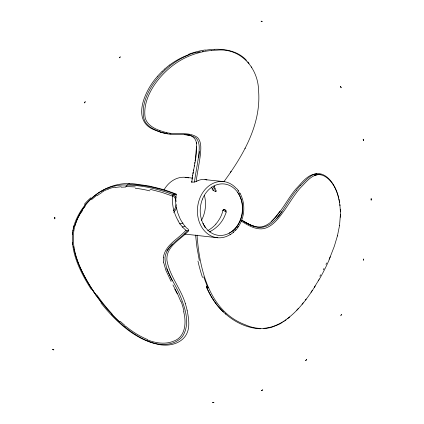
<?xml version="1.0" encoding="UTF-8"?>
<svg xmlns="http://www.w3.org/2000/svg" width="424" height="424" viewBox="0 0 424 424"><rect width="100%" height="100%" fill="white"/><g stroke="black" fill="none" stroke-linecap="round" stroke-linejoin="round"><path stroke-width="0.64" d="M175.764 199.932L176.241 194.028L173.029 195.061A1.134 0.663 -61.8 0 0 172.563 195.814L172.473 196.317M340.424 214.343L339.529 225.589M340.297 217.258C340.652 207.988 339.608 198.501 335.909 189.92C332.501 181.822 324.143 171.694 314.301 175.372L317.634 174.434M196.503 146.757L195.506 157.532M196.397 151.559L196.498 150.472M198.745 157.749L199.455 151.479M163.388 257.416C165.174 244.786 178.308 239.046 185.956 230.28C189.146 232.103 189.835 229.718 186.555 227.985A28.397 20.527 65 0 1 182.733 223.178L181.923 221.948A29.924 21.672 65.1 0 1 179.781 218.031L177.677 212.7L176.464 207.956M191.924 181.583L191.441 182.044L191.818 182.166C193.058 168.938 197.743 155.873 196.376 142.496M191.818 182.166L194.436 182.055C195.612 173.072 197.536 164.21 198.702 155.226C199.216 149.587 200.319 142.904 196.264 138.256C187.26 131.906 175.472 136.162 165.371 133.39M176.204 204.66L175.462 207.718L173.559 210.792M192.088 179.092L192.279 177.783M194.436 182.055L196.127 181.552C197.377 172.133 199.481 162.848 200.526 153.409C200.95 148.077 201.495 141.844 197.605 137.583C188.537 131.021 176.585 135.309 166.346 132.553M195.48 158.422L195.665 157.225M192.549 176.002L192.692 175.064M339.592 225.271L337.419 235.993M192.92 173.654L193.148 172.239M195.061 161.003L195.289 159.615M193.386 170.83L193.545 169.886M194.669 163.32L194.828 162.397M194.192 166.118L194.351 165.174M222.876 210.447L223.533 209.323C226.792 209.483 226.443 212.551 225.277 214.571A28.26 26.94 -57.7 0 1 223.241 218.975C220.289 224.227 215.758 228.541 210.447 231.372M363.511 259.742L363.713 258.963L363.304 260.522M337.472 235.723L334.361 246.164L329.098 259.737M74.9 225.595L77.539 218.673L80.836 212.631M240.445 220.236L241.304 217.825A25.525 20.691 -83.6 0 0 242.65 210.193A25.472 20.649 -83.6 0 0 237.79 192.544A25.869 21.078 -83.3 0 0 202.54 198.893L202.497 199.047M329.559 258.476L330.275 256.79M223.851 181.769C243.058 155.619 261.301 124.518 258.587 90.805C258.28 68.036 240.673 47.774 216.94 50.149A158.656 103.61 -86.6 0 0 211.65 50.456M341.108 315.117L341.49 314.444L340.721 315.79M318.249 280.842L318.795 279.904M319.404 279.003L314.295 287.302M315.249 285.94C300.833 309.334 275.918 338.914 245.13 324.715C209.244 311.396 199.487 269.097 197.043 235.087M230.396 172.345L231.117 171.264M311.015 292.274L312.228 290.482M166.775 250.987L168.784 248.061L172.483 244.107M305.407 300.017L306.139 299.063M296.471 190.334C284.324 203.902 273.819 236.942 250.038 224.805M280.216 211.088L275.218 217.433L271.636 221.18M276.872 218.153L281.997 211.677M302.042 304.241L303.176 302.847M214.47 186.475L212.111 189.242L213.166 190.456L216.028 191.68L214.597 187.085A32.272 18.937 -69.1 0 0 214.051 185.998M235.537 230.391C244.653 220.448 246.461 204.617 239.82 192.878M157.373 76.5C144.743 90.317 130.02 122.467 156.292 130.534M215.535 191.648L216.394 190.641M213.166 190.456L215.01 188.309M296.811 310.172L298.496 308.333M300.749 185.32C305.492 180.746 310.029 174.752 316.898 173.538C324.577 173.109 330.561 179.548 334.048 185.707M187.291 230.879C179.824 239.534 166.849 245.093 164.989 257.458C164.957 270.846 174.089 281.849 179.251 293.636C184.732 306.573 190.842 323.342 182.627 336.285C173.803 346.938 157.892 345.724 146.354 340.642A77.921 59.991 62.2 0 1 139.761 337.584M188.802 230.651C180.735 239.629 165.943 246.169 166.913 260.198C169.563 275.987 180.794 288.495 185.383 303.637M162.09 71.492L164.756 69.006M91.494 199.683L97.085 194.976M287.488 318.837L289.693 317.004M233.82 232.071L230.062 234.827M285.214 320.539L286.126 319.855M169.6 65.042C177.428 59.169 186.443 54.919 195.904 52.449M283.354 321.832L284.292 321.196M281.287 323.12L282.32 322.473M279.708 324L280.762 323.411M196.127 181.552L198.003 180.629M101.983 191.897L103.716 191.017M279.178 324.291L271.259 327.439M188.807 54.876C174.041 60.78 161.56 71.661 152.682 84.758C146.434 94.425 141.584 106.186 143.747 117.877C145.289 125.854 153.488 129.4 160.309 131.954M270.74 327.588L263.755 328.727M115.074 187.493L121.147 186.74M205.285 50.244L208.831 49.74A162.514 106.18 -86.5 0 1 214.152 49.332M211.65 50.435L206.361 51.119A166.823 108.894 -86.1 0 0 192.321 54.839C177.258 60.235 164.401 70.845 155.173 83.798C148.877 92.909 144.054 103.822 144.86 115.111C145.029 123.384 152.762 128.011 159.684 130.513M214.152 49.311C225.716 48.771 238.383 51.41 246.455 60.309M125.594 186.523L135.256 186.926M260.378 328.786C235.776 327.651 215.44 308.799 206.419 286.815A1.129 0.387 -23.3 0 1 207.161 286.03L203.727 276.909M320.936 174.64C311.974 173.607 306.17 182.23 300.494 187.752C294.415 194.579 289.873 202.55 284.663 210.018C279.114 217.438 273.316 226.331 263.749 228.637C255.359 230.036 247.754 225.08 240.917 220.931M316.627 173.877C307.48 174.158 301.729 183.131 295.82 189.03C290.334 195.581 286.126 203.054 281.154 209.986C276.019 216.701 270.629 224.847 261.825 226.792C254.384 227.921 247.584 223.708 241.468 220.051M169.78 133.767L170.888 133.83M224.063 181.636L203.064 179.426A28.97 17.061 -67.3 0 0 200.276 179.85A28.27 16.653 -67.3 0 0 198.003 180.629M136.814 184.233C112.546 180.11 89.528 194.07 78.922 215.646C64.512 242.533 80.624 272.701 96.1 295.194M184.186 134.647L189.554 135.198M137.344 184.286L148.819 185.977L160.707 188.807M185.108 177.285L192.12 178.069M184.573 234.048L217.819 237.769M166.15 133.348L167.708 133.571M204.978 179.495L206.939 179.919M165.625 133.274L162.26 132.564M186.894 134.625C191.616 135.071 196.148 138.341 196.487 143.37M149.985 189.268L161.809 192.348L172.504 196.095M187.228 134.631L189.788 135.272M161.348 188.982L163.998 189.772M164.533 189.931L167.708 190.948M168.233 191.134L170.342 191.871M254.077 226.278L250.096 224.842L244.235 221.81M147.186 339.81C155.518 343.106 165.185 344.728 173.692 341.129C185.776 336.778 186.443 322.224 183.634 311.608M170.872 192.056L175.748 193.948M176.326 194.637C161.523 188.744 145.739 184.79 129.749 184.514A1.129 0.652 89.9 0 0 128.907 183.852L127.11 185.065C105.168 183.518 85.94 198.814 76.983 217.92C65.148 241.993 78.005 268.668 91.202 289.253M173.416 194.807C158.677 189.046 142.978 185.309 127.11 185.065A1.129 0.652 89.8 0 0 126.734 186.507M246.312 222.939L251.877 225.732M222.934 210.177L226.31 212.048M248.321 223.946L242.141 220.379M223.787 209.366L226.072 210.617M139.772 337.546L136.21 335.532A85.945 64.305 59.8 0 1 129.977 331.473C118.927 323.454 109.323 313.575 100.907 302.858M172.436 195.22C174.556 196.603 175.806 199.057 176.151 201.527M124.624 326.162L125.79 327.111M185.956 230.28L185.754 230.115A28.037 20.288 64.9 0 1 179.681 223.411A29.15 21.068 64.9 0 1 178.085 220.973M225.186 313.564L225.944 314.205M119.722 321.938C102.528 306.006 88.483 286.534 79.118 265.032M223.459 312.032C215.858 305.137 210.489 296.153 206.419 286.815M111.671 314.449C124.354 327.773 139.581 340.048 157.855 344.315C167.575 346.53 179.331 344.558 185.436 335.994C190.62 328.404 188.648 318.636 187.143 310.198M236.952 188.839L238.527 190.848M247.823 61.878L249.042 63.446M204.198 225.621L203.054 223.628L205.338 227.603L204.198 225.621A25.869 21.052 -84.2 0 0 229.103 233.216A25.482 20.659 -83.6 0 0 235.214 228.568M251.278 66.881L251.787 67.803M172.944 284.923L177.751 294.309L180.772 301.406M171.111 281.451L165.938 270.475L163.532 262.09M172.277 280.826L166.701 268.779M334.345 186.194L335.866 189.284M78.928 264.565L77.454 260.813M336.078 189.825L337.144 192.517M77.285 260.336L76.14 256.997M337.319 193.079L338.018 195.305M75.695 255.55L75.986 256.515M75.271 254.098L75.546 255.068M201.395 219.182L201.283 218.795A25.869 21.168 -83.8 0 1 202.487 199.036M74.889 252.693L75.133 253.61M338.193 195.867L338.728 198.003M74.439 250.844L74.656 251.771M199.344 260.627L196.906 247.118L195.586 235.029M74.036 248.989L74.232 249.916M338.962 199.042L339.274 200.552M73.861 248.056L73.548 246.18M339.449 201.575L339.619 202.593M339.9 204.649L340.011 205.682M340.308 209.249L340.408 211.793M125.038 325.515A132.982 117.49 75.9 0 1 120.183 321.291M147.234 339.412A82.643 62.233 60.2 0 1 126.076 326.528M72.52 244.606A43.338 39.183 77 0 1 72.308 242.39M72.382 234.61A43.338 39.183 77 0 1 72.652 232.336M72.827 231.207A43.338 39.183 77 0 1 73.034 230.089M73.262 228.976A43.338 39.183 77 0 1 74.237 225.319M177.312 293.8A139.899 0.981 62.1 0 1 174.81 289.094M181.043 301.284A64.671 61.093 -78.6 0 1 183.963 311.529M81.021 212.843A59.826 44.064 -86.1 0 1 82.627 210.405M82.314 210.002A64.178 46.163 -84.4 0 1 84.037 207.659M84.026 207.638A67.093 47.393 -83.2 0 1 85.219 206.133M84.275 204.389A75.233 52.147 -81.9 0 1 90.773 197.817M97.35 195.591A65.158 48.394 88.1 0 1 102.142 192.39M103.721 191.033A66.075 51.325 67.1 0 1 108.284 189.136M108.215 188.972A75.218 58.38 64.4 0 1 114.952 187.095M121.28 187.207A115.058 87.249 55 0 1 125.721 187.042M135.32 188.224A172.171 137.27 67.5 0 1 149.916 190.885M163.558 262.09A16.239 11.846 68.4 0 1 163.415 257.421M178.239 220.867A31.577 23.007 64.9 0 1 172.706 196.423M230.396 234.398A28.244 22.896 -83.6 0 1 200.976 225.833A28.244 22.896 -83.6 0 1 205.942 188.553A28.244 22.896 -83.6 0 1 236.491 188.659M238.044 190.652A28.244 22.896 -83.6 0 1 238.749 191.701M239.401 192.782A28.244 22.896 -83.6 0 1 239.995 193.89M238.288 226.236A28.244 22.896 -83.6 0 1 237.53 227.375M235.903 229.495A28.244 22.896 -83.6 0 1 233.232 232.23M203.615 224.635A25.869 21.105 -83.9 0 1 201.379 219.192M237.79 192.544A25.869 20.967 -83.6 0 1 229.103 233.221M240.435 220.273A25.525 20.691 -83.6 0 1 235.193 228.61M173.358 194.537A10.632 8.618 -83.6 0 1 176.029 197.626M176.538 207.956A10.632 8.618 -83.6 0 1 173.522 212.35M182.961 222.987A19.149 15.524 -83.6 0 1 179.527 223.893M101.336 302.439A172.213 149.693 73.9 0 1 91.679 288.882M185.33 303.658A68.328 64.379 -77.9 0 1 187.085 310.214M112.095 313.946A166.934 145.278 74.1 0 1 96.667 294.712M162.26 132.617A64.225 45.792 75.9 0 1 156.281 130.603M157.352 76.442A77.915 44.26 -72.5 0 1 162.079 71.433M164.756 68.98A85.95 46.624 -70.4 0 1 169.595 65.015M196.45 52.645A172.234 112.238 -85.5 0 1 200.335 51.702M202.142 51.331A172.234 112.238 -85.5 0 1 203.35 51.113M245.146 148.108A1.129 0.286 26.6 0 1 244.966 148.379M165.371 133.459A68.317 48.633 74.6 0 1 160.304 132.039M166.346 132.505A67.527 47.976 74.8 0 1 159.689 130.449M188.722 54.245A166.95 109.482 -87.3 0 1 205.274 49.968M211.528 187.021A31.959 18.794 -67.7 0 1 212.265 188.844M207.627 287.265A111.199 103.737 -41.6 0 1 207.097 286.062M296.387 190.228A68.312 46.311 -65.6 0 1 300.68 185.198M326.618 262.975A168.185 140.005 -60.3 0 1 325.976 264.348M323.984 268.44A168.185 140.005 -60.3 0 1 323.3 269.791M320.676 274.768A168.185 140.005 -60.3 0 1 319.897 276.183M208.502 287.605A1.129 0.387 -23.2 0 1 207.209 287.779M329.183 259.764A166.791 140.058 -60.1 0 1 319.458 279.04M202.497 277.444A172.16 156.875 -57.9 0 1 197.96 261.073M215.917 224.132A31.736 30.21 -57.1 0 1 207.802 230.603M215.821 224.042A29.903 28.498 -57.2 0 0 217.793 221.619L219.611 218.837A28.032 26.733 -57.2 0 0 222.902 210.452M210.458 231.398A32.251 30.539 -56.1 0 1 209.361 231.954M164.162 189.608A28.244 22.896 -83.6 0 1 188.542 177.884M204.394 195.422A28.244 22.896 -83.6 0 1 201.416 220.406M176.358 207.961A32.272 24.025 64.3 0 1 175.668 199.9M184.975 226.13A22.642 18.354 -83.6 0 1 182.172 227.121M371.18 199.37L371.18 200.176L371.175 198.565L371.18 199.37M54.776 217.602L54.813 218.874L54.807 217.263L54.776 217.602M363.649 140.333L363.564 140.673L363.156 139.162L363.649 140.333M306.695 359.573L305.635 360.586L306.695 359.573M84.636 102.666L84.493 102.995L85.266 101.649L84.636 102.666M262.726 389.937L261.476 390.509L262.726 389.937M119.515 57.574L119.292 57.865L120.352 56.858L119.515 57.574M213.887 402.562L212.572 402.641L213.887 402.562M53.816 349.864L52.565 349.44L53.816 349.864M261.375 21.2L261.025 21.226L262.276 21.651L261.375 21.2M340.748 86.75L340.44 86.57L341.214 87.826L340.748 86.75"/></g></svg>
